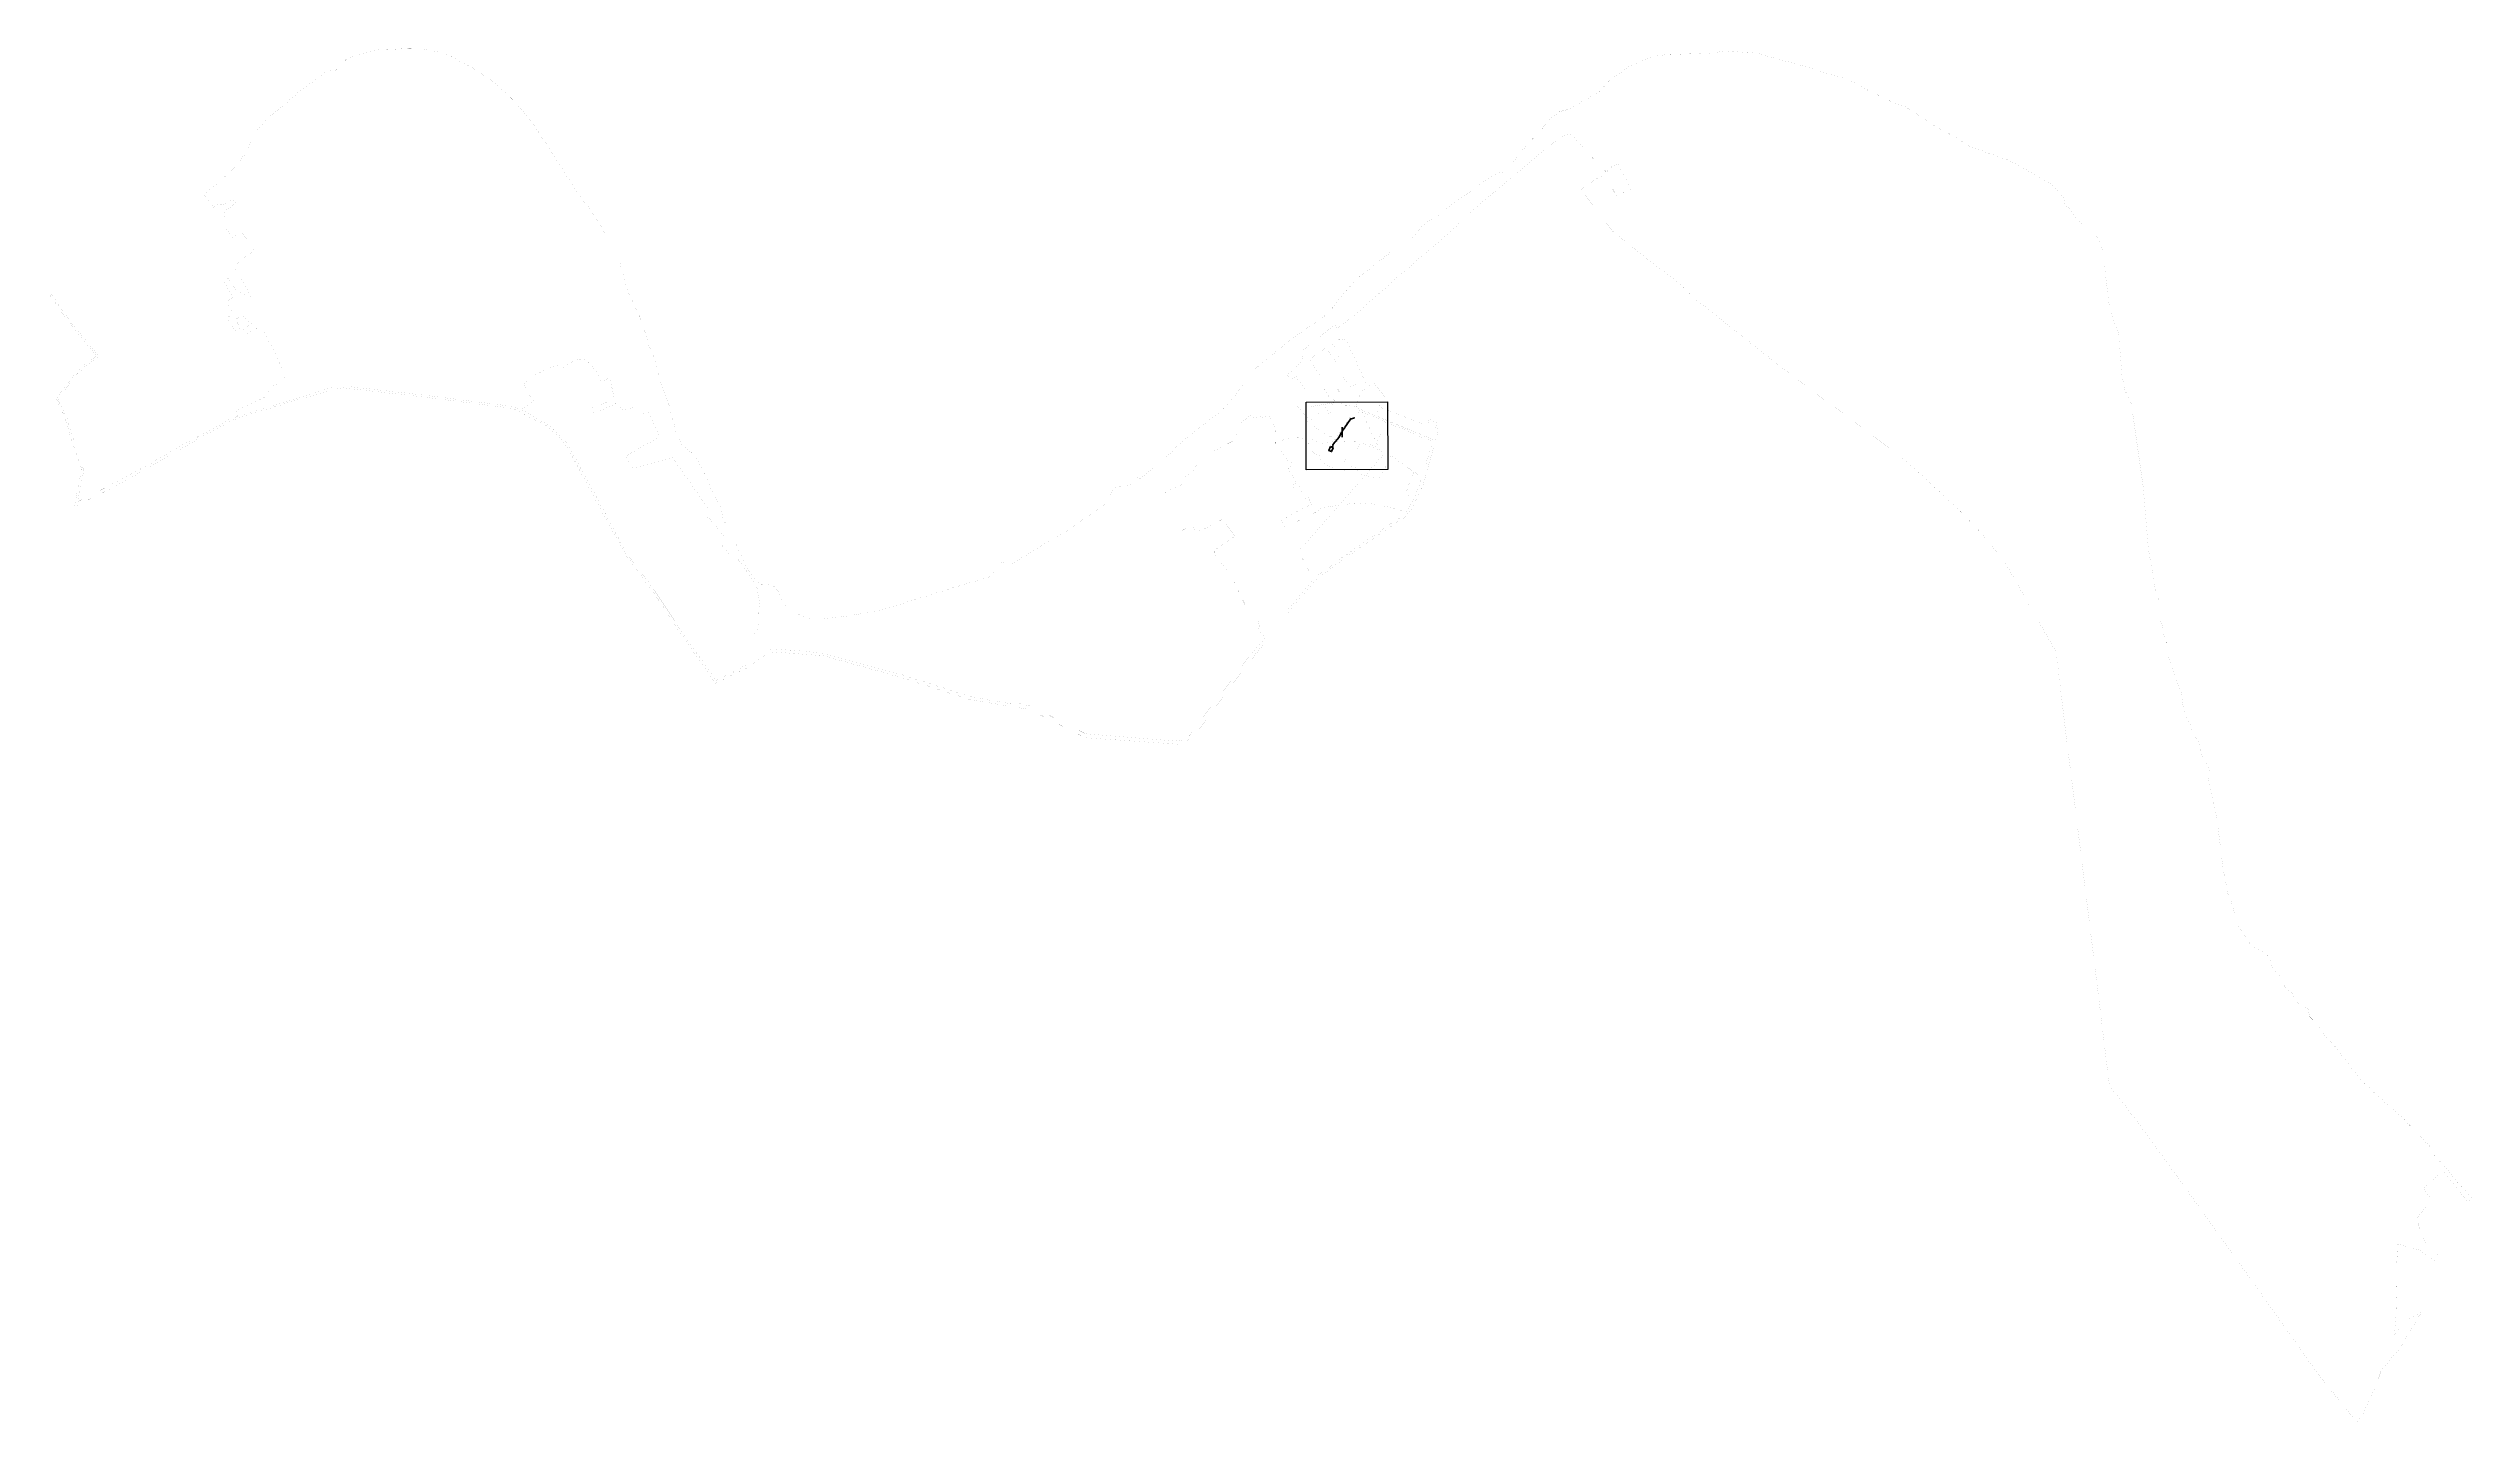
# Model space of a CAD drawing. Header units: millimetres. Extents: x 1265826 to 1360210, y 383897 to 506623.
# Drawn here: x 1265826 to 1280748, y 421470 to 429932 of the extents above; entities that cross this region are included whole.
import ezdxf
from ezdxf.enums import TextEntityAlignment as Align

# ---------------------------------------------------------------- set-up
doc = ezdxf.new("R2018")
doc.units = ezdxf.units.MM
for name, color, linetype in [('04.1_ЛЭП_наземная_опоры', 7, 'Continuous'), ('14', 7, 'Continuous'), ('Электрика', 7, 'Continuous')]:
    doc.layers.add(name, color=color, linetype=linetype)
doc.styles.get("Standard").update_dxf_attribs({"font": 'Arial.ttf'})
doc.styles.add('стиль1', font='Times New Roman.ttf', dxfattribs={"width": 0.9, "height": 1.25})
doc.dimstyles.new('М 1-1000', dxfattribs={"dimtxt": 1.5, "dimasz": 2.5, "dimexe": 1.25, "dimexo": 0.625, "dimtad": 1, "dimdec": 0, "dimtxsty": 'стиль1', "dimcen": 2.5, "dimse1": 1, "dimse2": 1, "dimsd1": 1, "dimsd2": 1, "dimclrt": 5, "dimaunit": 1, "dimadec": 3, "dimazin": 0, "dimtfac": 1, "dimtdec": 0, "dimtmove": 0, "dimatfit": 3, "dimfxl": 1.25, "dimtfill": 2, "dimtfillclr": 7, "dimarcsym": 0})
picture_1 = doc.add_image_def('image8.png', size_in_pixel=(692, 575))

# ---------------------------------------------------------------- blocks, each defined once
blk = doc.blocks.new('*D176')
at = {"layer": 'Defpoints', "color": 0, "linetype": 'ByBlock', "lineweight": 50, "transparency": 16777216}
for p in [(1273844, 427650), (1273844, 427650), (1273870, 427657)]:
    blk.add_point(p, dxfattribs=at)
at = {"layer": 'Электрика', "color": 5, "linetype": 'ByBlock', "lineweight": 20, "transparency": 16777216, "insert": (1273856, 427655), "char_height": 1.25, "attachment_point": 5, "rotation": 16.0477, "style": 'стиль1', "bg_fill": 1, "box_fill_scale": 1.1, "bg_fill_color": 7, "bg_fill_true_color": 16777215, "bg_fill_transparency": 0}
blk.add_mtext('27', dxfattribs=at)
blk = doc.blocks.new('*U187')
at = {"color": 0, "lineweight": 30}
for p, q in [((0, 0), (1, 0)), ((1, -1), (1, 0)), ((2, 0), (1, -1)), ((2, 0), (2, -1))]:
    blk.add_line(p, q, dxfattribs=at)
blk = doc.blocks.new('*U177')
at = {"true_color": 0xffffff}
h = blk.add_hatch(color=7, dxfattribs=at)
h.dxf.hatch_style = 1
h.paths.add_polyline_path([(0, 0), (0, 0), (0, 0), (0, 0)])
at = {"color": 0}
for points in [[(0, 0), (-1, 1), (-1, 1), (-1, 1), (-1, 1)], [(0, 0), (1, 2), (1, 1), (1, 2), (1, 1)]]:
    blk.add_lwpolyline(points, dxfattribs=at)
blk.add_lwpolyline([(0, 0), (0, 0), (0, 0), (0, 0)], close=True, dxfattribs=at)
blk.add_circle((0, 0), 0.025, dxfattribs=at)
blk = doc.blocks.new('*U146')
at = {"color": 0}
for points in [[(-2, 3), (-3, 3)], [(0, 0), (-2, 3)]]:
    blk.add_lwpolyline(points, dxfattribs=at)
blk.add_circle((0, 0), 0.5, dxfattribs=at)
at = {"color": 0, "flags": 8}
blk.add_attdef('SL_NAME', text='', height=1.25, dxfattribs=at).set_placement((-2, 3), align=Align.TOP_RIGHT)
blk.add_attdef('SL_NUM', text='', height=1.25, dxfattribs=at).set_placement((-2, 3), align=Align.BOTTOM_RIGHT)
blk = doc.blocks.new('*D180')
at = {"layer": 'Defpoints', "color": 0, "linetype": 'ByBlock', "lineweight": 50, "transparency": 16777216}
for p in [(1273825, 427621), (1273825, 427621), (1273844, 427650)]:
    blk.add_point(p, dxfattribs=at)
at = {"layer": 'Электрика', "color": 5, "linetype": 'ByBlock', "lineweight": 20, "transparency": 16777216, "insert": (1273832, 427635), "char_height": 1.25, "attachment_point": 5, "rotation": 56.11, "style": 'стиль1', "bg_fill": 1, "box_fill_scale": 1.1, "bg_fill_color": 7, "bg_fill_true_color": 16777215, "bg_fill_transparency": 0}
blk.add_mtext('34', dxfattribs=at)
blk = doc.blocks.new('*D181')
at = {"layer": 'Defpoints', "color": 0, "linetype": 'ByBlock', "lineweight": 50, "transparency": 16777216}
for p in [(1273808, 427596), (1273808, 427596), (1273825, 427621)]:
    blk.add_point(p, dxfattribs=at)
at = {"layer": 'Электрика', "color": 5, "linetype": 'ByBlock', "lineweight": 20, "transparency": 16777216, "insert": (1273813, 427607), "char_height": 1.25, "attachment_point": 5, "rotation": 55.7945, "style": 'стиль1', "bg_fill": 1, "box_fill_scale": 1.1, "bg_fill_color": 7, "bg_fill_true_color": 16777215, "bg_fill_transparency": 0}
blk.add_mtext('30', dxfattribs=at)
blk = doc.blocks.new('*D182')
at = {"layer": 'Defpoints', "color": 0, "linetype": 'ByBlock', "lineweight": 50, "transparency": 16777216}
for p in [(1273789, 427569), (1273789, 427569), (1273808, 427596)]:
    blk.add_point(p, dxfattribs=at)
at = {"layer": 'Электрика', "color": 5, "linetype": 'ByBlock', "lineweight": 20, "transparency": 16777216, "insert": (1273798, 427584), "char_height": 1.25, "attachment_point": 5, "rotation": 55.7948, "style": 'стиль1', "bg_fill": 1, "box_fill_scale": 1.1, "bg_fill_color": 7, "bg_fill_true_color": 16777215, "bg_fill_transparency": 0}
blk.add_mtext('33', dxfattribs=at)
blk = doc.blocks.new('*D183')
at = {"layer": 'Defpoints', "color": 0, "linetype": 'ByBlock', "lineweight": 50, "transparency": 16777216}
for p in [(1273773, 427537), (1273774, 427537), (1273789, 427569)]:
    blk.add_point(p, dxfattribs=at)
at = {"layer": 'Электрика', "color": 5, "linetype": 'ByBlock', "lineweight": 20, "transparency": 16777216, "insert": (1273780, 427553), "char_height": 1.25, "attachment_point": 5, "rotation": 63.7998, "style": 'стиль1', "bg_fill": 1, "box_fill_scale": 1.1, "bg_fill_color": 7, "bg_fill_true_color": 16777215, "bg_fill_transparency": 0}
blk.add_mtext('35', dxfattribs=at)
blk = doc.blocks.new('*D184')
at = {"layer": 'Defpoints', "color": 0, "linetype": 'ByBlock', "lineweight": 50, "transparency": 16777216}
for p in [(1273774, 427537), (1273755, 427516), (1273755, 427516)]:
    blk.add_point(p, dxfattribs=at)
at = {"layer": 'Электрика', "color": 5, "linetype": 'ByBlock', "lineweight": 20, "transparency": 16777216, "insert": (1273766, 427530), "char_height": 1.25, "attachment_point": 5, "rotation": 49.1568, "style": 'стиль1', "bg_fill": 1, "box_fill_scale": 1.1, "bg_fill_color": 7, "bg_fill_true_color": 16777215, "bg_fill_transparency": 0}
blk.add_mtext('29', dxfattribs=at)
blk = doc.blocks.new('*D185')
at = {"layer": 'Defpoints', "color": 0, "linetype": 'ByBlock', "lineweight": 50, "transparency": 16777216}
for p in [(1273738, 427496), (1273738, 427496), (1273755, 427516)]:
    blk.add_point(p, dxfattribs=at)
at = {"layer": 'Электрика', "color": 5, "linetype": 'ByBlock', "lineweight": 20, "transparency": 16777216, "insert": (1273749, 427510), "char_height": 1.25, "attachment_point": 5, "rotation": 50.2987, "style": 'стиль1', "bg_fill": 1, "box_fill_scale": 1.1, "bg_fill_color": 7, "bg_fill_true_color": 16777215, "bg_fill_transparency": 0}
blk.add_mtext('27', dxfattribs=at)
blk = doc.blocks.new('*D186')
at = {"layer": 'Defpoints', "color": 0, "linetype": 'ByBlock', "lineweight": 50, "transparency": 16777216}
for p in [(1273734, 427483), (1273734, 427483), (1273738, 427496)]:
    blk.add_point(p, dxfattribs=at)
at = {"layer": 'Электрика', "color": 5, "linetype": 'ByBlock', "lineweight": 20, "transparency": 16777216, "insert": (1273735, 427490), "char_height": 1.25, "attachment_point": 5, "rotation": 73.6074, "style": 'стиль1', "bg_fill": 1, "box_fill_scale": 1.1, "bg_fill_color": 7, "bg_fill_true_color": 16777215, "bg_fill_transparency": 0}
blk.add_mtext('14', dxfattribs=at)
blk = doc.blocks.new('*U188')
at = {"color": 0, "lineweight": 30}
for p, q in [((0, 0), (1, 0)), ((1, -1), (1, 0)), ((2, 0), (1, -1)), ((2, 0), (2, -1))]:
    blk.add_line(p, q, dxfattribs=at)
blk = doc.blocks.new('*U189')
at = {"color": 0, "lineweight": 30}
for p, q in [((0, 0), (1, 0)), ((2, 0), (1, -1)), ((1, -1), (1, 0)), ((2, 0), (2, -1))]:
    blk.add_line(p, q, dxfattribs=at)
blk = doc.blocks.new('*U190')
at = {"color": 0, "lineweight": 30}
for p, q in [((0, 0), (1, 0)), ((1, 1), (2, 0)), ((1, 0), (1, 1)), ((2, 1), (2, 0))]:
    blk.add_line(p, q, dxfattribs=at)

msp = doc.modelspace()

# ---------------------------------------------------------------- linework, layer by layer
at = {"layer": '14', "color": 12, "const_width": 0.17, "flags": 128}
for points in [[(1266872.1, 429104), (1266783.8, 429035.6), (1266839.5, 428954.7), (1266870.3, 428974.5), (1266898.5, 428972.7), (1266915.1, 428974.9), (1266943.1, 428997.5), (1266960.3, 428999.7), (1266977.2, 428979.5), (1266941.9, 428951), (1266907.6, 428931.5), (1266912.1, 428906.5), (1266903.9, 428875.6), (1266907.2, 428858.8), (1266899.1, 428845.1), (1266961, 428770.2), (1266990.7, 428788.5), (1267016.8, 428797.5), (1267086.1, 428705.8), (1267092.5, 428688.3), (1266962.9, 428589.5), (1266982.7, 428564.2), (1267004.4, 428560.4), (1267012.8, 428547), (1267013.4, 428514.9), (1267065.3, 428420.8), (1267071.7, 428401), (1267064.6, 428385), (1267055, 428391.4), (1267019.8, 428436.2), (1266989.1, 428425.3), (1266931.5, 428520.1), (1266904.6, 428500.2), (1266959.6, 428401), (1266917.4, 428369.6), (1266941.7, 428336.2), (1266961.6, 428308.2), (1266927, 428271.5), (1266939.8, 428249.3), (1266975.6, 428190.4), (1267008.3, 428214.1), (1266982.7, 428251.8), (1266971.8, 428246.1), (1266966, 428255.7), (1267019.8, 428290.9), (1267041.6, 428260.8), (1267076.1, 428239), (1267018.5, 428199.3), (1267036.5, 428167.3), (1267106.2, 428206.4), (1267120.3, 428187.8), (1267145.9, 428198), (1267209.3, 428080.3), (1267252.8, 427986.8), (1267266.9, 427956.1), (1267275.9, 427929.2), (1267277.2, 427902.3), (1267265.6, 427886.9), (1267252.8, 427879.2), (1267197.8, 427844.7), (1267181.8, 427828.7), (1267175.4, 427791.5), (1266985.2, 427703.8), (1266986.5, 427682.1), (1266988.3, 427666.6), (1267154.9, 427719.2), (1267323.9, 427769.8), (1267413.5, 427796.7), (1267587.4, 427848.3), (1267640.8, 427854.2), (1268131.9, 427798.1), (1268656.8, 427731.2), (1268713.2, 427715.9), (1268735.8, 427708.6), (1268816.5, 427758.6), (1268801.8, 427777.5), (1268750.1, 427862.8), (1268812.6, 427916.6), (1268902.3, 427965), (1268960.9, 427982.5), (1268980.1, 427988.2), (1268992.4, 427989.4), (1268999.6, 427964.4), (1269017.7, 427982), (1269031.4, 427993.2), (1269082.9, 428017.3), (1269121.1, 428015.8), (1269132.4, 428014.1), (1269171.5, 427977.2), (1269198.2, 427943.4), (1269231.4, 427881.8), (1269281.7, 427902.3), (1269311.6, 427772.6), (1269166, 427715), (1269185.2, 427685.6), (1269318.2, 427744.8), (1269369, 427702), (1269449, 427732.6), (1269481.7, 427683.9), (1269518.9, 427697.1), (1269590.2, 427540), (1269470.2, 427474), (1269421.6, 427445.9), (1269382.4, 427416.7), (1269424.7, 427347.6), (1269668, 427413.9), (1269883.2, 427105.7), (1269872.2, 427050.1), (1269898.8, 427033.9), (1269989.1, 426922.3), (1269980.6, 426888.2), (1269975.1, 426872), (1269979.8, 426862.6), (1269990.2, 426848.4), (1270014.3, 426821.1), (1270039.3, 426838.3), (1270083, 426771.9), (1270099.5, 426749.1), (1270110.2, 426736.4), (1270123, 426713.8), (1270169.3, 426647.6), (1270188.8, 426613.1), (1270199.6, 426553.5), (1270205.5, 426507), (1270199, 426478.5), (1270196.3, 426393.3), (1270203.1, 426370), (1270160.9, 426315.6), (1270160.9, 426160.7), (1270254.2, 426230.9), (1270285.9, 426234.5), (1270472.2, 426220.8), (1270605, 426206.7), (1270606.7, 426205.9), (1271053.4, 426083.9), (1271517.1, 425936.9), (1271739.4, 425898.4), (1271817.9, 425895.7), (1271878.1, 425881.1), (1272071.7, 425783), (1272213.3, 425711.5), (1272763, 425667), (1272806.4, 425672.3), (1272851.3, 425699.4), (1273221.8, 426191.3), (1273261.4, 426236.5), (1273317.9, 426300), (1273272.8, 426364.4), (1273284.6, 426377.8), (1273261.8, 426435.4), (1273234.4, 426426.1), (1273175.3, 426546), (1273117.4, 426666.5), (1273077.7, 426725.3), (1273059.1, 426749.4), (1273041.7, 426768.7), (1273026.7, 426787.7), (1273008, 426812.9), (1273008.8, 426843.7), (1273132.5, 426928.8), (1273055.3, 427032), (1272994.7, 427002.3), (1272956.8, 426981.6), (1272915.6, 426962.1), (1272893, 426954), (1272869.1, 426995.9), (1272754.3, 426937.5), (1272672, 427183.3), (1272823.3, 427254.1), (1272808.3, 427285), (1272868.9, 427323.5), (1272906.3, 427381.9), (1272963.4, 427424.7), (1273001.2, 427449.7), (1273044.6, 427476.7), (1273149.9, 427528.7), (1273134.5, 427578.7), (1273151.4, 427611.9), (1273231.4, 427676.1), (1273251.4, 427659.3), (1273266.3, 427659.4), (1273285.1, 427669.5), (1273298.1, 427658.7), (1273327.8, 427671.8), (1273341.8, 427665), (1273366.8, 427635.3), (1273379.5, 427592), (1273381.1, 427541.8), (1273379.9, 427501.5), (1273412.9, 427516.1), (1273471.8, 427534.6), (1273521.2, 427534.3), (1273566.7, 427531.1), (1273608, 427524), (1273641.1, 427511.2), (1273675.5, 427497.7), (1273732.7, 427510), (1273754, 427534), (1273714.7, 427543.4), (1273653.9, 427575.8), (1273567.4, 427648.4), (1273573.9, 427659.5), (1273508.6, 427740.2), (1273672.6, 427849.5), (1273712.6, 427786.4), (1273774.4, 427816.9), (1273731.5, 427904.4), (1273786.4, 427931.7), (1273810.9, 427890.4), (1273834.9, 427847.8), (1273872.6, 427863.8), (1273905.4, 427814), (1273940.3, 427842.2), (1273949.2, 427849.6), (1273916.9, 427918.5), (1273908.1, 427938.1), (1273813.8, 428144.7), (1273796.9, 428137.6), (1273788.9, 428147.5), (1273730.5, 428117.2), (1273763.7, 428058.8), (1273779.9, 428017.2), (1273750.2, 428005), (1273740.2, 428018.9), (1273696.5, 428091), (1273590.8, 428019.4), (1273657.5, 427911.9), (1273559.6, 427838.6), (1273507.4, 427912.8), (1273471.8, 427891.7), (1273454.7, 427924.4), (1273539.6, 427997.5), (1273544.9, 428006.2), (1273546.8, 428025.5), (1273544.5, 428068.2), (1273746.9, 428230.7), (1273758.7, 428209.9), (1273804.1, 428239.2), (1273865.8, 428289.1), (1273902.5, 428317.8), (1274116.5, 428508.7), (1274385.1, 428740.5), (1274520.1, 428860.3), (1274565.8, 428906.3), (1274625.3, 428960.4), (1274666.3, 428996.3), (1274694.9, 429019.8), (1274738.2, 429054.5), (1274846.8, 429146.6), (1275031.4, 429305), (1275135, 429382), (1275174.6, 429406.1), (1275209.4, 429398.4), (1275286.1, 429308.2), (1275420.7, 429170), (1275458.1, 429210.8), (1275490, 429220), (1275571, 429068), (1275480.2, 429024.8), (1275412.9, 429157.2), (1275358.5, 429128), (1275265, 429064.6), (1275458.7, 428805.3), (1275617.4, 428679.2), (1275887.8, 428469.5), (1275958.3, 428394.8), (1276116.9, 428272.5), (1276188.2, 428213.1), (1276527.8, 427944.7), (1276596.7, 427893.4), (1276610.8, 427882.9), (1276992.9, 427598), (1277058.5, 427548.8), (1277236.8, 427414.7), (1277273, 427383.8), (1277414.1, 427254.8), (1277590.1, 427091.4), (1277737.7, 426938.3), (1277742.5, 426932.3), (1277859.1, 426785.7), (1277869.2, 426770.2), (1277897.4, 426726.2), (1278012.4, 426525.8), (1278024.9, 426503.4), (1278190.1, 426214.4), (1278248.9, 425715.6), (1278292.3, 425372.7), (1278320.7, 425144.1), (1278430.6, 424256.5), (1278517.5, 423545.8), (1278694.5, 423316.6), (1278701, 423307.3), (1278944.2, 422971.9), (1279429.1, 422294.9), (1279797.9, 421774), (1280042.4, 421469.8), (1280076.2, 421518.2), (1280120.5, 421617.9), (1280154.3, 421678.8), (1280192.3, 421794), (1280298.6, 421916.4), (1280428.6, 422129.8), (1280438.8, 422149.2), (1280349.4, 422100.6), (1280304.3, 422057.2), (1280272.3, 422002.4), (1280281.8, 422119.7), (1280287.5, 422303.3), (1280288.6, 422338.9), (1280288.5, 422358.1), (1280287.5, 422358.1), (1280287.2, 422393.8), (1280286.9, 422408.5), (1280286.9, 422410.4), (1280285.8, 422418.2), (1280286.2, 422435.7), (1280291.6, 422521.8), (1280293.8, 422569.3), (1280428.3, 422531.3), (1280519.9, 422466.7), (1280541.1, 422501.6), (1280510.8, 422528.4), (1280472.8, 422565.9), (1280437.1, 422626), (1280411.1, 422728.3), (1280505.6, 422846.1), (1280494.4, 422857.3), (1280466.6, 422890.1), (1280456.6, 422901.9), (1280448.9, 422911.9), (1280481.2, 422938.4), (1280540.9, 422989.7), (1280572.4, 423015.7), (1280666.8, 422900.3), (1280708.6, 422848.3), (1280727.6, 422827.3), (1280747.6, 422856), (1280660.9, 422950.5), (1280628.1, 422992.7), (1280580.5, 423049.7), (1280512.8, 423121.5), (1280501.5, 423138.7), (1280490.1, 423172.1), (1280480.8, 423185.2), (1280457.3, 423203.4), (1280426.6, 423241.8), (1280356, 423310.4), (1280323.2, 423346.7), (1280186.3, 423466.7), (1280070, 423575), (1279995.2, 423672), (1279909.1, 423784.2), (1279855.9, 423841.7), (1279826.4, 423876.5), (1279806.9, 423913), (1279749.6, 423970.5), (1279745.3, 423997.9), (1279740.1, 424017.2), (1279717.7, 424033.3), (1279694.3, 424037.2), (1279676.9, 424053.3), (1279651.3, 424087.7), (1279644, 424114), (1279601.1, 424145.2), (1279587.6, 424186.8), (1279576.2, 424210.1), (1279552.9, 424236.7), (1279522.2, 424263.9), (1279513.9, 424299.4), (1279502.4, 424331.8), (1279477.9, 424358.1), (1279396.3, 424402.2), (1279384.6, 424418.7), (1279315.4, 424520), (1279286.2, 424606.6), (1279281.1, 424641.7), (1279247.1, 424728.3), (1279217.6, 424881.7), (1279176.8, 425212), (1279125.1, 425435.4), (1279136.5, 425485.6), (1279117.8, 425520.5), (1279089.1, 425572.1), (1279074.2, 425635.5), (1279066.7, 425668.8), (1279022.9, 425715.2), (1279019.3, 425758.6), (1278982.1, 425826.8), (1278968.2, 425900.2), (1278959.3, 425968.6), (1278870.8, 426206.7), (1278869.3, 426268.4), (1278868.5, 426293.6), (1278843.1, 426338.5), (1278847.8, 426378.6), (1278833.7, 426402), (1278827.6, 426411.8), (1278826.9, 426518.7), (1278801.2, 426598.7), (1278757.4, 426848.8), (1278757.3, 426849.7), (1278724.8, 427239.3), (1278652.7, 427743.1), (1278613.7, 427826.3), (1278605.1, 427867.8), (1278594.7, 427918), (1278585.4, 428041.5), (1278577.4, 428132.1), (1278572.7, 428181.7), (1278566.5, 428197.6), (1278525.1, 428306.6), (1278514.7, 428360), (1278486.3, 428600.2), (1278470.4, 428710.3), (1278461.9, 428737), (1278436.7, 428776.5), (1278433.2, 428781.9), (1278392.8, 428823.3), (1278354.2, 428846.4), (1278322.3, 428874.6), (1278268.3, 428949.3), (1278244.9, 428962.5), (1278240.1, 429000.4), (1278234.3, 429013.5), (1278169.3, 429088.3), (1278068.4, 429150.3), (1277913.6, 429237.1), (1277771.6, 429288), (1277656.6, 429330.2), (1277571.9, 429385.2), (1277469.3, 429438.3), (1277265.8, 429571.3), (1277179.5, 429602.9), (1277026.6, 429677.1), (1276924, 429733.8), (1276866.5, 429753.1), (1276629.3, 429824.9), (1276347.3, 429903.5), (1276157.1, 429916.5), (1276053.2, 429903.2), (1275784.4, 429894.1), (1275696.6, 429880.9), (1275555.4, 429819), (1275439.5, 429733.9), (1275375.5, 429665.3), (1275189.8, 429558.2), (1275130.7, 429543.4), (1275070.1, 429496.4), (1275027.5, 429440.5), (1274933.1, 429343), (1274837.2, 429222.2), (1274785.6, 429171.6), (1274751.6, 429164.2), (1274665.8, 429117), (1274619.5, 429079), (1274564.2, 429037.3), (1274499.3, 428996.8), (1274459.2, 428965.7), (1274423.3, 428934.1), (1274384.7, 428903.1), (1274312.9, 428860.1), (1274274.9, 428830.5), (1274223.8, 428760.6), (1274122, 428702.5), (1274002.6, 428606.6), (1273908.1, 428534.2), (1273876, 428503.5), (1273803.1, 428424.1), (1273737.4, 428339.4), (1273675.1, 428274.4), (1273594.8, 428221.8), (1273548.4, 428187.4), (1273507.3, 428163.8), (1273436, 428105.9), (1273339.8, 428028.2), (1273293.5, 427986.6), (1273250.6, 427957.6), (1273229.3, 427937.7), (1273185, 427863.9), (1273103.3, 427757.5), (1273048.1, 427698), (1272967.9, 427640), (1272754, 427466.4), (1272760.2, 427458.7), (1272548.1, 427281.6), (1272528.9, 427296), (1272525, 427289.8), (1272540.9, 427274.5), (1272510.8, 427250.5), (1272469, 427242.8), (1272395.7, 427227.5), (1272375.7, 427204.6), (1272347.3, 427132.7), (1272075.8, 426947.7), (1271987.7, 426898.8), (1271763.3, 426760.2), (1271732.4, 426766.5), (1271695.7, 426769.1), (1271663.6, 426751), (1271641.8, 426695.9), (1271606.9, 426672.3), (1271472, 426634.6), (1271155.4, 426535.5), (1270912.1, 426461.9), (1270858.9, 426455.2), (1270738.6, 426435.6), (1270594.8, 426418.4), (1270518.3, 426419.4), (1270466.6, 426437.7), (1270439.6, 426450.6), (1270402.2, 426473.1), (1270376, 426484.8), (1270359.1, 426511.4), (1270348, 426526), (1270335.1, 426548.6), (1270330.6, 426566.5), (1270326.1, 426578.4), (1270320.2, 426587.5), (1270316, 426594), (1270306.3, 426610.6), (1270280.7, 426626.9), (1270254.5, 426633.9), (1270211.1, 426632.8), (1270179.4, 426658.7), (1270140.9, 426713.7), (1270121.4, 426745.6), (1270053.9, 426889.9), (1269995.9, 427005.2), (1269977.1, 427041.3), (1269971.8, 427083.3), (1269963.2, 427112.8), (1269910.7, 427205.4), (1269892.4, 427255.8), (1269854, 427337.2), (1269808, 427420.2), (1269783.1, 427446.6), (1269734, 427481.6), (1269693.2, 427552.5), (1269685, 427590.6), (1269645.2, 427742.5), (1269594.6, 427877.4), (1269573.9, 427957.2), (1269551.4, 428041.8), (1269525.8, 428095.4), (1269500, 428181.7), (1269469.9, 428274.1), (1269399.4, 428421.8), (1269377.7, 428482.6), (1269360, 428558.9), (1269342.7, 428618.3), (1269259.2, 428784.9), (1269173.6, 428925), (1269084.6, 429041.3), (1268911.1, 429313.1), (1268834.9, 429430.9), (1268774.9, 429512.7), (1268716.5, 429584.1), (1268648.3, 429653.4), (1268584.6, 429711.8), (1268552.9, 429736.4), (1268439.2, 429810.7), (1268293.3, 429889.5), (1268209.7, 429914.5), (1268111.2, 429931.5), (1268036.3, 429932.2), (1267951.1, 429927.2), (1267911.7, 429925.9), (1267861.4, 429924.8), (1267796.2, 429913), (1267723.6, 429891.3), (1267659.7, 429865.2), (1267590.8, 429793.9), (1267576.7, 429784.4), (1267568.6, 429785.1), (1267565.3, 429796.3), (1267556.7, 429800), (1267542.3, 429795.2), (1267482.6, 429748.7), (1267374.4, 429670.5), (1267269.2, 429578.3), (1267175.2, 429503.3), (1267121.4, 429443.5), (1267097.4, 429412.9), (1267079, 429379.8), (1267038.6, 429284.7), (1266961.9, 429189.5), (1266872.1, 429104)], [(1265825.7, 428428.9), (1265892.9, 428325.8), (1265968.2, 428224.4), (1266119.9, 428039.2), (1266051.2, 427987.3), (1265992.3, 427932.3), (1265894.8, 427805.1), (1265876.3, 427776.1), (1265878.5, 427765.7), (1265880.7, 427754.1), (1265887.4, 427739.6), (1265927.5, 427662.4), (1265932, 427643.1), (1265959, 427546), (1266027.4, 427350.5), (1266026.4, 427325.2), (1265994.9, 427161.8), (1265989.7, 427131.9), (1265986.9, 427112.4), (1266008.9, 427122.6), (1266197.5, 427214.7), (1266357.5, 427303.2), (1266771.2, 427540.3), (1266948.7, 427638.3), (1266996.8, 427658), (1267125.2, 427696.1), (1267282.3, 427744.6), (1267589.8, 427836.5), (1267640.8, 427842.2), (1268130.5, 427786.2), (1268654.5, 427719.4), (1268708.8, 427704.7), (1268896.1, 427605.2), (1268982.4, 427527.6), (1268993.4, 427512), (1269027, 427464.9), (1269246.8, 427056.9), (1269374.1, 426828.6), (1269388.1, 426804.1), (1269424.2, 426754.2), (1269490, 426664.9), (1269572.9, 426552), (1269695.3, 426364.7), (1269932.8, 426023), (1270111.9, 426108.8), (1270152.1, 426135.8), (1270257.2, 426208.3), (1270301.3, 426215), (1270597.8, 426191.9), (1270991.9, 426082.4), (1271099.8, 426051), (1271505.4, 425920.2), (1271747.1, 425881.7), (1271868.5, 425861.1), (1272210.2, 425687.2), (1272804.9, 425645.8), (1272873, 425690.4), (1273245, 426184.1), (1273446.9, 426436.6), (1273497.8, 426502.9), (1273542.3, 426557.5), (1273617.5, 426640.4), (1273642.2, 426670.5), (1273767.4, 426762.2), (1273870.3, 426835.4), (1274177.6, 427045.8), (1274221.7, 427097.8), (1274260.4, 427180.3), (1274291.1, 427245.4), (1274311.8, 427318.4), (1274317, 427337.4), (1274368.3, 427517.2), (1273996.3, 427670.3), (1273904.4, 427711.6), (1273898.6, 427701.2), (1274349.9, 427510.2), (1274323.9, 427427.1), (1274285.2, 427292.4), (1274269.6, 427247.9), (1274236.6, 427162.5), (1274187.2, 427076.1), (1274164.8, 427053.9), (1274038, 426967.6), (1273976.4, 426923.8), (1273779.7, 426787.6), (1273625.8, 426673.4), (1273566.9, 426608.9), (1273468.1, 426488.3), (1273452.6, 426468.3), (1273317.9, 426300), (1273261.4, 426236.5), (1273221.8, 426191.3), (1272851.3, 425699.4), (1272806.4, 425672.3), (1272763, 425667), (1272213.3, 425711.5), (1272071.7, 425783), (1271878.1, 425881.1), (1271817.9, 425895.7), (1271739.4, 425898.4), (1271517.1, 425936.9), (1271053.4, 426083.9), (1270606.7, 426205.9), (1270605, 426206.7), (1270472.2, 426220.8), (1270285.9, 426234.5), (1270254.2, 426230.9), (1270160.9, 426160.7), (1270072.5, 426105.6), (1269935.2, 426039.7), (1269725.3, 426342.6), (1269705.3, 426371.4), (1269679.2, 426411.8), (1269558.7, 426592.6), (1269499.3, 426674), (1269433.8, 426761.9), (1269380.1, 426834), (1269255.7, 427066.9), (1269032.4, 427480.3), (1268991.4, 427535.7), (1268903, 427615.1), (1268735.8, 427708.6), (1268713.2, 427715.9), (1268656.8, 427731.2), (1268131.9, 427798.1), (1267640.8, 427854.2), (1267587.4, 427848.3), (1267413.5, 427796.7), (1267323.9, 427769.8), (1267154.9, 427719.2), (1266988.3, 427666.6), (1266943.8, 427649.2), (1266765.4, 427550.7), (1266701.9, 427517.9), (1266616.4, 427471.1), (1266444.1, 427370), (1266196.1, 427237.1), (1266183.6, 427230.9), (1266008.8, 427142.2), (1266014.7, 427196.1), (1266043.6, 427332.4), (1266030.2, 427372.3), (1265988.2, 427498.1), (1265964.4, 427566.1), (1265938.4, 427664.3), (1265892.7, 427747.4), (1265886.8, 427770.5), (1265903.7, 427798.6), (1266000.7, 427927), (1266056.3, 427977.7), (1266115.8, 428020.4), (1266136.7, 428038.7), (1266067.5, 428121.4), (1266020.1, 428177.6), (1265976.5, 428229), (1265901.2, 428331), (1265833.7, 428435.5), (1265825.7, 428428.9)], [(1273744.3, 427765.6), (1273712.6, 427786.4), (1273672.6, 427849.5), (1273508.6, 427740.2), (1273573.9, 427659.5), (1273567.4, 427648.4), (1273653.9, 427575.8), (1273714.7, 427543.4), (1273754, 427534), (1273810.2, 427605.8), (1273847.2, 427646.8), (1273885.9, 427686), (1273898.6, 427701.2), (1273904.4, 427711.6), (1273879.8, 427725.8), (1273845.8, 427729.9), (1273801.2, 427740.1), (1273744.3, 427765.6)], [(1273904.4, 427711.6), (1273996.3, 427670.3), (1274019.8, 427726.1), (1274053, 427790.2), (1273984.2, 427876.4), (1273949.2, 427849.6), (1273940.3, 427842.2), (1273905.4, 427814), (1273894.3, 427779.3), (1273879.8, 427725.8), (1273904.4, 427711.6)], [(1274235.3, 427326.2), (1274285.2, 427292.4), (1274323.9, 427427.1), (1274349.9, 427510.2), (1273898.6, 427701.2), (1273885.9, 427686), (1273847.2, 427646.8), (1273810.2, 427605.8), (1273754, 427534), (1273732.7, 427510), (1273829.8, 427514.9), (1273885.6, 427513.3), (1273910.4, 427504.1), (1274053.3, 427444.4), (1274095.4, 427423), (1274200.3, 427349.3), (1274235.3, 427326.2)], [(1274385.3, 427588.7), (1274365.6, 427596.6), (1274378.3, 427625.5), (1274329, 427647.7), (1274317.1, 427617.6), (1274314.7, 427618.4), (1274312.8, 427613.7), (1274294.9, 427618.5), (1274019.8, 427726.1), (1273996.3, 427670.3), (1274368.3, 427517.2), (1274385.3, 427588.7)], [(1273412.9, 427516.1), (1273379.9, 427501.5), (1273392.7, 427489.4), (1273403.9, 427478.5), (1273417.4, 427458.2), (1273427.5, 427441.9), (1273456.3, 427392.2), (1273470.3, 427397.3), (1273488.4, 427364.2), (1273461.3, 427344.7), (1273511.4, 427258.1), (1273488.5, 427241.6), (1273501.6, 427218.8), (1273527.8, 427232.4), (1273540.7, 427204.7), (1273546.8, 427186.7), (1273557.3, 427155.4), (1273585, 427167.7), (1273601.9, 427125.4), (1273416.2, 427026.8), (1273443.1, 426984.6), (1273636.2, 427079.2), (1273664.5, 427099.2), (1273711.8, 427110.1), (1273839.3, 427128), (1273903.6, 427131.9), (1273982.7, 427127.1), (1274037, 427116.6), (1274112.6, 427099.8), (1274187.2, 427076.1), (1274236.6, 427162.5), (1274183.9, 427190.2), (1274207.2, 427256.3), (1274235.3, 427326.2), (1274200.3, 427349.3), (1274095.4, 427423), (1274018.4, 427278.3), (1273968.2, 427294), (1273883.9, 427316.3), (1273889.8, 427344.4), (1273840.8, 427359), (1273823.5, 427332.5), (1273745.9, 427346.9), (1273660.5, 427384.3), (1273657.8, 427419), (1273651.1, 427429.7), (1273619.1, 427436.4), (1273584.3, 427503.2), (1273608, 427524), (1273566.7, 427531.1), (1273521.2, 427534.3), (1273471.8, 427534.6), (1273412.9, 427516.1)], [(1273829.8, 427514.9), (1273732.7, 427510), (1273675.5, 427497.7), (1273641.1, 427511.2), (1273608, 427524), (1273584.3, 427503.2), (1273619.1, 427436.4), (1273651.1, 427429.7), (1273657.8, 427419), (1273660.5, 427384.3), (1273745.9, 427346.9), (1273823.5, 427332.5), (1273840.8, 427359), (1273889.8, 427344.4), (1273883.9, 427316.3), (1273968.2, 427294), (1274018.4, 427278.3), (1274095.4, 427423), (1274053.3, 427444.4), (1273910.4, 427504.1), (1273885.6, 427513.3), (1273829.8, 427514.9)]]:
    msp.add_lwpolyline(points, dxfattribs=at)
at = {"layer": '14', "color": 7, "const_width": 0.08, "flags": 128}
for points in [[(1273672.6, 427849.5), (1273508.6, 427740.2), (1273596.7, 427636.4), (1273725.9, 427759.2), (1273672.6, 427849.5)], [(1273747.5, 427760.6), (1273731.6, 427737.4), (1273701.4, 427699.4), (1273710.2, 427680.4), (1273760.9, 427751.6), (1273747.5, 427760.6)], [(1273863.6, 427699.3), (1273885.9, 427686), (1273901, 427711.2), (1273879.9, 427724.3), (1273876.6, 427719.5), (1273863.6, 427699.3)], [(1274041.8, 427638.4), (1274024.4, 427645.5), (1273966.9, 427492.5), (1273983.7, 427486.2), (1273982.9, 427484), (1273995.3, 427479.5), (1274018.5, 427534.6), (1274057.9, 427631.9), (1274041.8, 427638.4)], [(1273841.7, 427502.2), (1273806.2, 427378.5), (1273831.2, 427365.9), (1273834.4, 427372.2), (1273836.2, 427371.3), (1273869.4, 427437.5), (1273902.5, 427493), (1273878.5, 427500), (1273841.7, 427502.2)]]:
    msp.add_lwpolyline(points, dxfattribs=at)
at = {"layer": '14', "color": 92, "const_width": 0.17, "flags": 128}
for points in [[(1273918.5, 427703.3), (1273917.7, 427685.7), (1274040.6, 427424), (1273525.2, 426835.8), (1273596.3, 426698.1), (1273599.2, 426694.2), (1273607.7, 426680.1)], [(1274351.5, 427523.9), (1273918.5, 427703.3), (1273873.8, 427730.7), (1273813, 427731.3), (1273751.7, 427751.5), (1273603.5, 427726.8)]]:
    msp.add_lwpolyline(points, dxfattribs=at)
at = {"layer": 'Электрика', "lineweight": 50}
for points in [[(1273869.6, 427657.3), (1273843.6, 427649.5), (1273788.9, 427568.6), (1273773.5, 427537.5), (1273737.8, 427495.8), (1273733.8, 427482.5)], [(1273792.7, 427599.2), (1273792.7, 427538.7)]]:
    msp.add_lwpolyline(points, dxfattribs=at)
at = {"layer": 'Электрика', "color": 1, "lineweight": 50}
msp.add_lwpolyline([(1273719.9, 427479.9), (1273710.5, 427455.7), (1273727.2, 427449.3), (1273736.6, 427473.5), (1273719.9, 427479.9)], dxfattribs=at)

# ---------------------------------------------------------------- block references
at = {"layer": '04.1_ЛЭП_наземная_опоры', "rotation": 60.85562409784838}
msp.add_blockref('*U177', (1273869.5, 427657.3), dxfattribs=at)
at = {"layer": 'Электрика'}
ref = msp.add_blockref('*U146', (1273754.8, 427515.8), dxfattribs=dict(at, rotation=359.1477520332956))
lines = msp.add_mtext('№6', dxfattribs={"layer": '0', "color": 0, "insert": (1273752.3, 427519.1), "char_height": 1.25, "attachment_point": 9, "rotation": 359.14775, "bg_fill": 3, "box_fill_scale": 1.1, "bg_fill_color": 256, "bg_fill_transparency": 0})
ref.add_attrib('SL_NUM', '', (1273752.3, 427519.1)).embed_mtext(lines)
lines = msp.add_mtext('П23', dxfattribs={"layer": '0', "color": 0, "insert": (1273752.3, 427518.5), "char_height": 1.25, "attachment_point": 3, "rotation": 359.14775, "bg_fill": 3, "box_fill_scale": 1.1, "bg_fill_color": 256, "bg_fill_transparency": 0})
ref.add_attrib('SL_NAME', '', (1273752.3, 427518.5)).embed_mtext(lines)
ref = msp.add_blockref('*U146', (1273773.5, 427537.4), dxfattribs=dict(at, rotation=359.1477520332956))
lines = msp.add_mtext('№5', dxfattribs={"layer": '0', "color": 0, "insert": (1273771.1, 427540.8), "char_height": 1.25, "attachment_point": 9, "rotation": 359.14775, "bg_fill": 3, "box_fill_scale": 1.1, "bg_fill_color": 256, "bg_fill_transparency": 0})
ref.add_attrib('SL_NUM', '', (1273771.1, 427540.8)).embed_mtext(lines)
lines = msp.add_mtext('УП21', dxfattribs={"layer": '0', "color": 0, "insert": (1273771.1, 427540.2), "char_height": 1.25, "attachment_point": 3, "rotation": 359.14775, "bg_fill": 3, "box_fill_scale": 1.1, "bg_fill_color": 256, "bg_fill_transparency": 0})
ref.add_attrib('SL_NAME', '', (1273771.1, 427540.2)).embed_mtext(lines)
at = {"layer": 'Электрика', "rotation": 327.7570312346921}
for name, p in [('*U189', (1273773.5, 427537.5)), ('*U188', (1273807.7, 427596.5)), ('*U187', (1273843.6, 427649.5)), ('*U190', (1273734.1, 427482.6))]:
    msp.add_blockref(name, p, dxfattribs=at)
at = {"layer": 'Электрика'}
ref = msp.add_blockref('*U146', (1273788.8, 427568.6), dxfattribs=dict(at, rotation=359.1477520332956))
lines = msp.add_mtext('№4', dxfattribs={"layer": '0', "color": 0, "insert": (1273786.4, 427571.9), "char_height": 1.25, "width": 2.387, "attachment_point": 9, "rotation": 359.14775, "bg_fill": 3, "box_fill_scale": 1.1, "bg_fill_color": 256, "bg_fill_transparency": 0})
ref.add_attrib('SL_NUM', '', (1273786.4, 427571.9)).embed_mtext(lines)
lines = msp.add_mtext('УП21', dxfattribs={"layer": '0', "color": 0, "insert": (1273786.4, 427571.4), "char_height": 1.25, "attachment_point": 3, "rotation": 359.14775, "bg_fill": 3, "box_fill_scale": 1.1, "bg_fill_color": 256, "bg_fill_transparency": 0})
ref.add_attrib('SL_NAME', '', (1273786.4, 427571.4)).embed_mtext(lines)
ref = msp.add_blockref('*U146', (1273807.7, 427596.5), dxfattribs=dict(at, rotation=359.1477520332956))
lines = msp.add_mtext('№3', dxfattribs={"layer": '0', "color": 0, "insert": (1273805.3, 427599.8), "char_height": 1.25, "width": 2.387, "attachment_point": 9, "rotation": 359.14775, "bg_fill": 3, "box_fill_scale": 1.1, "bg_fill_color": 256, "bg_fill_transparency": 0})
ref.add_attrib('SL_NUM', '', (1273805.3, 427599.8)).embed_mtext(lines)
lines = msp.add_mtext('П23', dxfattribs={"layer": '0', "color": 0, "insert": (1273805.3, 427599.2), "char_height": 1.25, "attachment_point": 3, "rotation": 359.14775, "bg_fill": 3, "box_fill_scale": 1.1, "bg_fill_color": 256, "bg_fill_transparency": 0})
ref.add_attrib('SL_NAME', '', (1273805.3, 427599.2)).embed_mtext(lines)
ref = msp.add_blockref('*U146', (1273824.7, 427621.4), dxfattribs=dict(at, rotation=359.1477520332956))
lines = msp.add_mtext('№2', dxfattribs={"layer": '0', "color": 0, "insert": (1273822.3, 427624.7), "char_height": 1.25, "width": 2.387, "attachment_point": 9, "rotation": 359.14775, "bg_fill": 3, "box_fill_scale": 1.1, "bg_fill_color": 256, "bg_fill_transparency": 0})
ref.add_attrib('SL_NUM', '', (1273822.3, 427624.7)).embed_mtext(lines)
lines = msp.add_mtext('П23', dxfattribs={"layer": '0', "color": 0, "insert": (1273822.3, 427624.2), "char_height": 1.25, "attachment_point": 3, "rotation": 359.14775, "bg_fill": 3, "box_fill_scale": 1.1, "bg_fill_color": 256, "bg_fill_transparency": 0})
ref.add_attrib('SL_NAME', '', (1273822.3, 427624.2)).embed_mtext(lines)
ref = msp.add_blockref('*U146', (1273843.6, 427649.5), dxfattribs=dict(at, rotation=359.1477520332956))
lines = msp.add_mtext('№1', dxfattribs={"layer": '0', "color": 0, "insert": (1273841.2, 427652.9), "char_height": 1.25, "attachment_point": 9, "rotation": 359.14775, "bg_fill": 3, "box_fill_scale": 1.1, "bg_fill_color": 256, "bg_fill_transparency": 0})
ref.add_attrib('SL_NUM', '', (1273841.2, 427652.9)).embed_mtext(lines)
lines = msp.add_mtext('А23', dxfattribs={"layer": '0', "color": 0, "insert": (1273841.2, 427652.3), "char_height": 1.25, "attachment_point": 3, "rotation": 359.14775, "bg_fill": 3, "box_fill_scale": 1.1, "bg_fill_color": 256, "bg_fill_transparency": 0})
ref.add_attrib('SL_NAME', '', (1273841.2, 427652.3)).embed_mtext(lines)
ref = msp.add_blockref('*U146', (1273733.6, 427482.6), dxfattribs=dict(at, rotation=359.1477520332956))
lines = msp.add_mtext('№8', dxfattribs={"layer": '0', "color": 0, "insert": (1273731.2, 427486), "char_height": 1.25, "attachment_point": 9, "rotation": 359.14775, "bg_fill": 3, "box_fill_scale": 1.1, "bg_fill_color": 256, "bg_fill_transparency": 0})
ref.add_attrib('SL_NUM', '', (1273731.2, 427486)).embed_mtext(lines)
lines = msp.add_mtext('К21', dxfattribs={"layer": '0', "color": 0, "insert": (1273731.2, 427485.4), "char_height": 1.25, "attachment_point": 3, "rotation": 359.14775, "bg_fill": 3, "box_fill_scale": 1.1, "bg_fill_color": 256, "bg_fill_transparency": 0})
ref.add_attrib('SL_NAME', '', (1273731.2, 427485.4)).embed_mtext(lines)
ref = msp.add_blockref('*U146', (1273737.8, 427495.8), dxfattribs=dict(at, rotation=359.1477520332956))
lines = msp.add_mtext('№7', dxfattribs={"layer": '0', "color": 0, "insert": (1273735.4, 427499.1), "char_height": 1.25, "width": 2.387, "attachment_point": 9, "rotation": 359.14775, "bg_fill": 3, "box_fill_scale": 1.1, "bg_fill_color": 256, "bg_fill_transparency": 0})
ref.add_attrib('SL_NUM', '', (1273735.4, 427499.1)).embed_mtext(lines)
lines = msp.add_mtext('УП21', dxfattribs={"layer": '0', "color": 0, "insert": (1273735.4, 427498.5), "char_height": 1.25, "attachment_point": 3, "rotation": 359.14775, "bg_fill": 3, "box_fill_scale": 1.1, "bg_fill_color": 256, "bg_fill_transparency": 0})
ref.add_attrib('SL_NAME', '', (1273735.4, 427498.5)).embed_mtext(lines)

# ---------------------------------------------------------------- dimensions: what is measured, and where the dimension line sits
at = {"layer": 'Электрика', "color": 18, "linetype": 'ByBlock', "lineweight": 20, "true_color": 0x000000}
for base, p1, p2, angle, picture, middle in [((1273754.8, 427515.8), (1273773.5, 427537.5), (1273754.8, 427515.8), 229.15684, '*D184', (1273766.5, 427529.4)), ((1273773.5, 427537.5), (1273788.9, 427568.6), (1273773.5, 427537.5), 243.79977, '*D183', (1273780.8, 427552.4)), ((1273788.9, 427568.6), (1273807.7, 427596.1), (1273788.9, 427568.6), 235.79477, '*D182', (1273799.1, 427583.7)), ((1273807.7, 427596.5), (1273824.7, 427621.4), (1273807.8, 427596.5), 235.79447, '*D181', (1273814.5, 427606.4)), ((1273824.6, 427621.5), (1273843.6, 427649.6), (1273824.7, 427621.4), 236.10998, '*D180', (1273833.4, 427634.6)), ((1273843.5, 427649.7), (1273869.8, 427657.1), (1273843.6, 427649.5), 196.04774, '*D176', (1273856.6, 427653.4)), ((1273733.6, 427482.7), (1273737.7, 427495.8), (1273733.9, 427482.6), 253.60741, '*D186', (1273735.8, 427490)), ((1273738.2, 427495.6), (1273754.9, 427516.2), (1273737.9, 427495.8), 230.29873, '*D185', (1273749.6, 427509.4))]:
    dim = msp.add_linear_dim(base=base, p1=p1, p2=p2, angle=angle, dimstyle='М 1-1000', override={"dimtxt": 1, "dimtofl": 0}, dxfattribs=at)
    dim.commit()
    dim.dimension.update_dxf_attribs({"geometry": picture, "text_midpoint": middle, "dimtype": 161})

# ---------------------------------------------------------------- pictures from other files: only their frames are drawn
at = {"layer": 'Электрика', "color": 7, "true_color": 0xffffff}
image = msp.add_image(picture_1, insert=(1273571.5, 427337.8), size_in_units=(501.7, 416.9), rotation=0.14273, dxfattribs=dict(at, fade=35))
image.dxf.flags = 7

doc.saveas('drawing.dxf')
